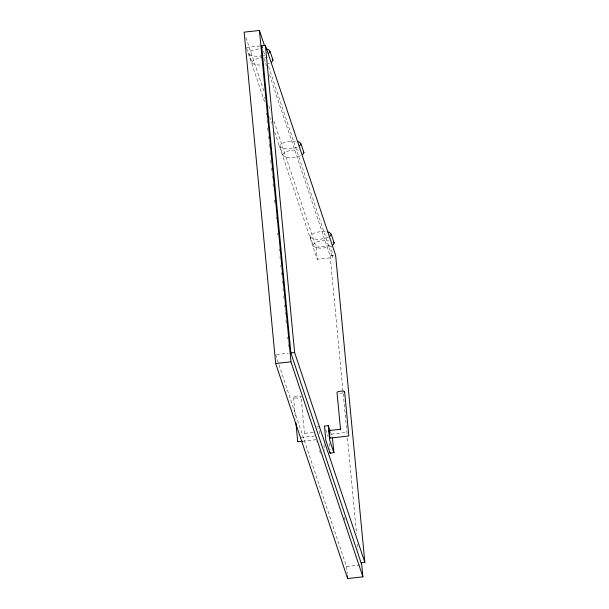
<?xml version="1.0" encoding="UTF-8"?>
<svg xmlns="http://www.w3.org/2000/svg" width="609" height="609" viewBox="0 0 609 609"><rect width="100%" height="100%" fill="white"/><g stroke="black" fill="none" stroke-linecap="round" stroke-linejoin="round"><path stroke-width="0.46" stroke-dasharray="3.04 2.28" d="M304.576 433.768L301.097 396.573M259.997 65.11L255.171 64.683L252.278 63.344L248.891 53.63L249.157 52.64L251.73 50.684L259.099 48.773M251.829 62.43L252.103 61.433L254.676 59.476L262.037 57.573M300.359 155.843C295.015 157.662 288.339 158.926 283.246 155.881L279.851 146.168L280.117 145.178C284.045 141.341 290.196 141.105 295.388 141.219M282.797 154.968L283.063 153.97C286.991 150.141 293.135 149.898 298.334 150.012M331.319 245.975C325.8 248.03 318.834 249.431 313.498 246.295L310.103 236.581L310.369 235.592C314.297 231.755 320.448 231.519 325.64 231.633M313.049 245.381L313.315 244.384C317.243 240.555 323.387 240.319 328.586 240.426M267.975 63.854L269.391 63.298M297.413 147.043C292.069 148.862 285.4 150.126 280.3 147.081L279.851 146.168M328.38 237.183C322.861 239.23 315.888 240.639 310.552 237.495L310.103 236.581M263.354 55.488L265.029 55.054M262.517 55.708L257.051 56.317L252.225 55.891L250.474 55.312L248.891 53.63M246.386 47.464L261.657 45.766M273.959 121.221L316.101 247.185L331.372 245.488M269.543 74.785L330.124 255.841L333.793 255.437M274.735 132.191L317.259 259.274L332.522 257.577L331.463 246.417M276.501 354.545L288.179 353.25M316.695 426.932L318.971 426.681M313.27 432.299L304.599 433.387M301.151 437.506L314.571 436.014M331.258 434.156L344.679 432.656M302.635 441.198L315.843 439.728M275.603 354.651L346.475 566.461L361.746 564.764M264.786 57.391L267.366 57.474M263.461 51.171L264.968 55.678M268.592 66.495L332.522 257.577M264.116 58.571L266.529 65.78M245.96 37.545L264.024 91.533M268.843 105.928L270.343 110.427M246.683 48.362L264.778 102.449M269.604 116.867L271.713 123.178M330.367 431.773L332.362 437.734M325.716 429.649L327.992 436.455M343.978 517.087L345.181 520.687M319.565 450.645L320.433 453.233M316.672 442.005L316.543 441.479M329.378 443.382L329.994 449.716M323.958 444.707L324.49 450.325M330.124 255.841L347.107 434.346M347.465 438.137L356.554 533.697M357.544 544.103L358.084 549.782M316.101 247.185L317.259 259.274M346.475 566.461L347.183 573.899M319.108 430.624L319.451 434.202M293.5 397.433L295.555 419.061M260.888 56.355L261.071 58.251M264.755 96.998L264.93 98.894M266.285 113.068L266.46 114.956M267.001 120.628L267.184 122.523M267.724 128.195L267.99 131.026M268.531 136.698L268.714 138.586M269.247 144.257L269.521 147.096M270.061 152.768L270.236 154.656M270.777 160.327L271.051 163.166M271.5 167.886L271.766 170.726M272.307 176.397L272.489 178.285M273.022 183.956L273.296 186.796M274.552 200.026L274.826 202.858M276.174 217.04L276.357 218.928M277.704 233.102L277.879 234.998M279.226 249.172L279.409 251.068M279.95 256.739L280.132 258.627M280.757 265.242L280.939 267.13M281.48 272.802L281.655 274.697M282.287 281.312L282.469 283.2M283.01 288.872L283.185 290.759M283.725 296.431L283.908 298.326M284.532 304.942L284.715 306.829M285.256 312.501L285.438 314.389M285.971 320.06L286.245 322.899M287.593 337.074L287.775 338.969M288.308 344.641L288.491 346.529M318.956 428.766L318.903 427.784M342.981 392.805A3.829 1.005 -5.4 0 1 338.338 393.148M294.87 397.997A3.829 1.005 -5.4 0 0 301.067 396.84A3.829 1.005 -5.4 0 0 295.966 396.177A3.829 1.005 -5.4 0 0 294.87 397.997"/><path stroke-width="0.91" d="M329.949 437.627L329.895 438.16L348.835 435.93L344.633 391.747M302.635 441.198L297.915 441.723L297.725 441.236M330.086 430.928L328.274 425.645L324.475 426.072L325.838 440.444L330.108 453.218L333.968 452.632L332.362 437.734M266.666 49.017L268.417 49.595L270.008 51.278L268.767 53.28M270.008 51.278L272.954 60.078L271.713 62.072M297.626 141.562L299.377 142.133L300.968 143.815L299.727 145.817M300.968 143.815L303.914 152.615L302.673 154.617M327.878 231.976L329.629 232.547L331.22 234.229L329.979 236.231M331.22 234.229L334.166 243.029L332.925 245.031M340.736 429.748L340.591 429.261L329.043 430.54L329.895 438.16M328.274 425.645L329.644 440.025L333.915 452.799M330.108 453.218L330.169 452.243M264.542 45.744L259.426 30.45L244.156 32.148L275.679 363.512L347.625 578.55L362.895 576.852L361.746 564.764L290.874 352.946L261.657 45.766L262.258 47.571M261.733 45.759L265.395 45.348L335.62 255.232L364.844 562.411L361.183 562.823M290.957 352.938L294.619 352.535L364.844 562.411M275.679 363.512L290.95 361.815L362.895 576.852M329.043 430.54L329.21 431.027M272.497 59.164L272.954 60.078M303.465 151.702L303.914 152.615M333.717 242.116L334.166 243.029M329.568 433.319L329.789 435.29M340.522 429.391L337.021 392.577A3.829 1.005 -5.4 0 1 341.535 391.107A3.829 1.005 -5.4 0 1 344.268 392.295M347.366 575.764L347.625 578.55M265.395 45.348L294.619 352.535M259.426 30.45L290.95 361.815M295.913 422.821L297.702 441.616"/></g></svg>
